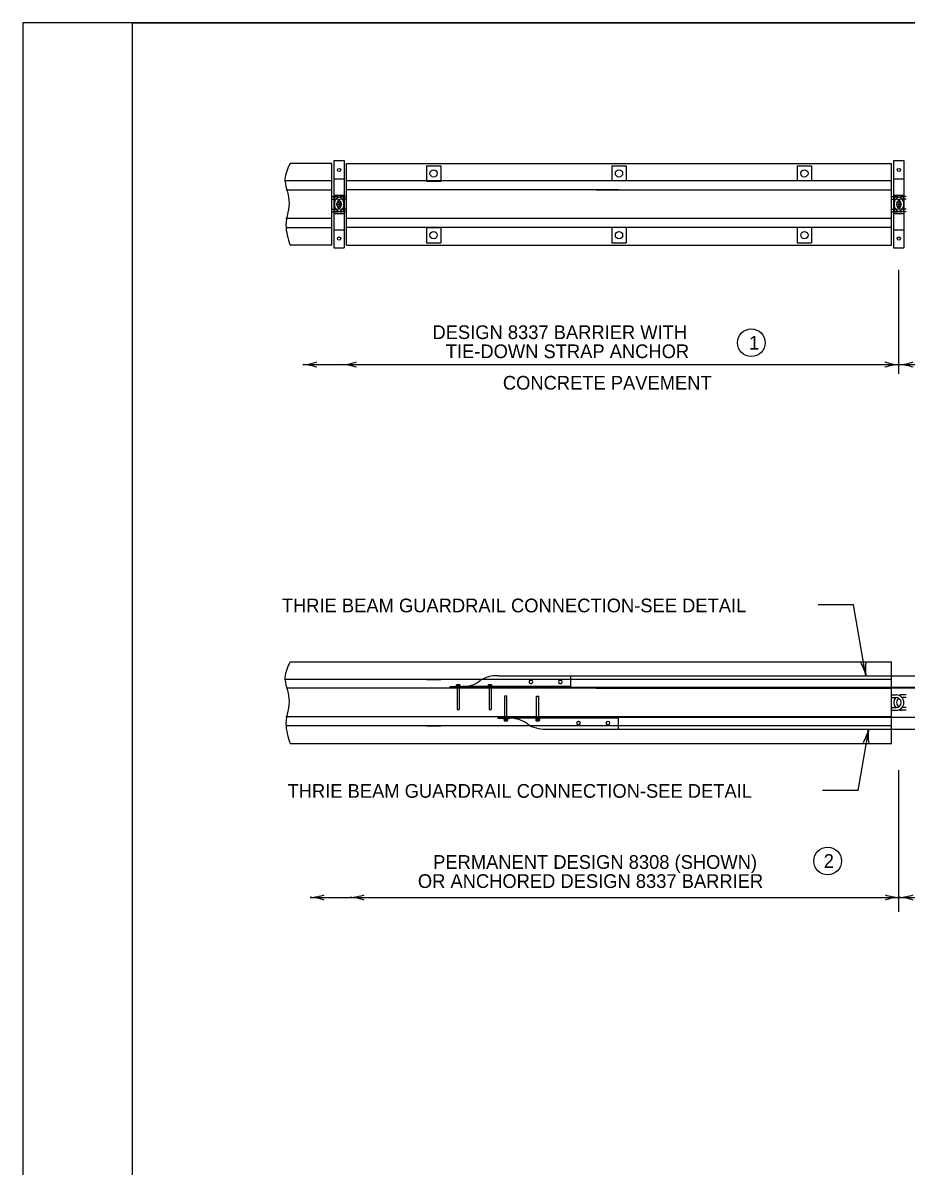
# Model space of a CAD drawing. Extents: x 99950 to 103353, y 99992 to 101050.
# Drawn here: x 101703 to 102106, y 100520 to 101042 of the extents above; entities that cross this region are included whole.
import ezdxf

# ---------------------------------------------------------------- set-up
doc = ezdxf.new("R2010")
doc.units = 0
for name, color, linetype in [('DETAIL', 7, 'Continuous'), ('DETAIL DIM', 7, 'Continuous'), ('DETAIL TXT', 7, 'Continuous'), ('PLOT AIDS', 7, 'Continuous'), ('SHT BRDR', 7, 'Continuous')]:
    doc.layers.add(name, color=color, linetype=linetype)

msp = doc.modelspace()

# ---------------------------------------------------------------- linework, layer by layer
at = {"layer": 'DETAIL'}
for p, q in [((101843.77, 100977.76), (101824.74, 100977.76)), ((101843.77, 100940.47), (101843.77, 100977.76)), ((101843.77, 100940.47), (101843.77, 100977.76)), ((101844.68, 100979), (101844.68, 100939.22)), ((101844.68, 100979), (101849.42, 100979)), ((101849.42, 100979), (101849.42, 100939.22)), ((101850.39, 100977.76), (102098.98, 100977.76)), ((101850.39, 100940.47), (101850.39, 100977.76)), ((101886.85, 100976.69), (101886.85, 100969.71)), ((101886.85, 100976.69), (101893.48, 100976.69)), ((101893.48, 100976.69), (101893.48, 100969.71)), ((101971.37, 100976.69), (101978, 100976.69)), ((101971.37, 100976.69), (101971.37, 100971.06)), ((101978, 100976.69), (101978, 100971.06)), ((102055.89, 100976.69), (102055.89, 100971.06)), ((102055.89, 100976.69), (102062.52, 100976.69)), ((102062.52, 100976.69), (102062.52, 100971.06)), ((102098.98, 100971.06), (102098.98, 100977.76)), ((102099.9, 100979), (102099.9, 100939.22)), ((102099.9, 100979), (102104.63, 100979)), ((102104.63, 100979), (102104.63, 100939.22)), ((101843.77, 100969.72), (101822.21, 100969.72)), ((101844.68, 100970.71), (101849.42, 100970.71)), ((101913.53, 100969.72), (101850.39, 100969.72)), ((101886.85, 100969.71), (101893.48, 100969.71)), ((102098.98, 100969.72), (101913.53, 100969.72)), ((101971.37, 100971.06), (101971.37, 100969.72)), ((101978, 100971.06), (101978, 100969.72)), ((102055.89, 100971.06), (102055.89, 100969.72)), ((102062.52, 100971.06), (102062.52, 100969.72)), ((102098.98, 100965.74), (102098.98, 100971.06)), ((102099.9, 100970.71), (102104.63, 100970.71)), ((101822.97, 100965.75), (101843.77, 100965.75)), ((101974.69, 100965.74), (101850.39, 100965.74)), ((101964.33, 100965.74), (102098.98, 100965.74)), ((102098.98, 100940.47), (102098.98, 100965.74)), ((101843.77, 100962.64), (101844.68, 100962.64)), ((101843.77, 100961.39), (101844.68, 100961.39)), ((101844.68, 100963.26), (101849.42, 100963.26)), ((101844.68, 100962.64), (101845.84, 100962.64)), ((101844.68, 100961.39), (101845.84, 100961.39)), ((101844.98, 100962.43), (101849.12, 100962.43)), ((101844.98, 100962.43), (101844.98, 100955.8)), ((101846.03, 100959.11), (101848.1, 100959.11)), ((101847.05, 100960.11), (101847.05, 100958.04)), ((101849.42, 100962.64), (101848.32, 100962.64)), ((101849.42, 100961.39), (101848.32, 100961.39)), ((101849.12, 100962.43), (101849.12, 100955.8)), ((101850.39, 100962.64), (101849.42, 100962.64)), ((101850.39, 100961.39), (101849.42, 100961.39)), ((102098.98, 100962.64), (102099.9, 100962.64)), ((102098.98, 100961.39), (102099.9, 100961.39)), ((102099.9, 100963.26), (102104.63, 100963.26)), ((102099.9, 100962.64), (102101.06, 100962.64)), ((102099.9, 100961.39), (102101.06, 100961.39)), ((102100.19, 100962.43), (102104.34, 100962.43)), ((102100.19, 100962.43), (102100.19, 100955.8)), ((102101.25, 100959.11), (102103.32, 100959.11)), ((102102.27, 100960.11), (102102.27, 100958.04)), ((102104.63, 100962.64), (102103.54, 100962.64)), ((102104.63, 100961.39), (102103.54, 100961.39)), ((102104.34, 100962.43), (102104.34, 100955.8)), ((102105.61, 100962.64), (102104.63, 100962.64)), ((102105.61, 100961.39), (102104.63, 100961.39)), ((101843.77, 100956.84), (101844.68, 100956.84)), ((101843.77, 100955.59), (101844.68, 100955.59)), ((101844.68, 100956.84), (101845.84, 100956.84)), ((101844.68, 100955.59), (101845.84, 100955.59)), ((101844.68, 100954.97), (101849.42, 100954.97)), ((101844.98, 100955.8), (101849.12, 100955.8)), ((101849.42, 100956.84), (101848.32, 100956.84)), ((101849.42, 100955.59), (101848.32, 100955.59)), ((101850.39, 100956.84), (101849.42, 100956.84)), ((101850.39, 100955.59), (101849.42, 100955.59)), ((102098.98, 100956.84), (102099.9, 100956.84)), ((102098.98, 100955.59), (102099.9, 100955.59)), ((102099.9, 100956.84), (102101.06, 100956.84)), ((102099.9, 100955.59), (102101.06, 100955.59)), ((102099.9, 100954.97), (102104.63, 100954.97)), ((102100.19, 100955.8), (102104.34, 100955.8)), ((102104.63, 100956.84), (102103.54, 100956.84)), ((102104.63, 100955.59), (102103.54, 100955.59)), ((102105.61, 100956.84), (102104.63, 100956.84)), ((102105.61, 100955.59), (102104.63, 100955.59)), ((101843.77, 100952.56), (101822.75, 100952.56)), ((101843.48, 100948.35), (101823.11, 100948.35)), ((102098.98, 100952.56), (101850.39, 100952.56)), ((102098.98, 100948.51), (101850.39, 100948.51)), ((101886.85, 100948.52), (101886.85, 100941.53)), ((101886.85, 100948.52), (101893.48, 100948.52)), ((101893.48, 100948.52), (101893.48, 100941.53)), ((101971.37, 100948.51), (101971.37, 100941.53)), ((101978, 100948.51), (101978, 100941.53)), ((102055.89, 100948.51), (102055.89, 100941.53)), ((102062.52, 100948.51), (102062.52, 100941.53)), ((101844.68, 100947.51), (101849.42, 100947.51)), ((102099.9, 100947.51), (102104.63, 100947.51)), ((101843.77, 100940.47), (101824.74, 100940.47)), ((101844.68, 100939.22), (101849.42, 100939.22)), ((101850.39, 100940.47), (102098.98, 100940.47)), ((101886.85, 100941.53), (101893.48, 100941.53)), ((101971.37, 100941.53), (101978, 100941.53)), ((102055.89, 100941.53), (102062.52, 100941.53)), ((102099.9, 100939.22), (102104.63, 100939.22)), ((101824.74, 100750.47), (102098.98, 100750.47)), ((102098.98, 100744.04), (102098.98, 100750.47)), ((101913.53, 100742.43), (101822.21, 100742.43)), ((101886.85, 100742.42), (101893.48, 100742.42)), ((101900.6, 100739.37), (101900.6, 100739.86)), ((101900.84, 100739.97), (101901.96, 100739.97)), ((101901.01, 100739.37), (101901.01, 100739.86)), ((101901.8, 100739.37), (101901.8, 100739.86)), ((101902.21, 100739.37), (101902.21, 100739.86)), ((102098.98, 100742.43), (101913.53, 100742.43)), ((101915.12, 100739.39), (101915.12, 100739.88)), ((101915.36, 100739.99), (101916.48, 100739.99)), ((101915.54, 100739.39), (101915.54, 100739.88)), ((101916.32, 100739.39), (101916.32, 100739.88)), ((101916.73, 100739.39), (101916.73, 100739.88)), ((101919.5, 100744.04), (101952.67, 100744.04)), ((101934.37, 100742), (101934.72, 100742)), ((101934.37, 100740.57), (101934.72, 100740.57)), ((101939.05, 100744.04), (102229, 100744.04)), ((101947.77, 100742), (101948.11, 100742)), ((101947.77, 100740.57), (101948.11, 100740.57)), ((101952.67, 100738.73), (101952.67, 100744.04)), ((102098.98, 100738.73), (102098.98, 100744.04)), ((101974.69, 100738.46), (101822.97, 100738.46)), ((101897.78, 100739.12), (101903.22, 100739.12)), ((101897.78, 100738.73), (101897.78, 100739.12)), ((102250.71, 100738.73), (101897.78, 100738.73)), ((102251.31, 100738.46), (101898.38, 100738.46)), ((101900.56, 100739.37), (101902.24, 100739.37)), ((101900.56, 100739.18), (101900.56, 100739.37)), ((101900.56, 100739.18), (101902.24, 100739.18)), ((101900.91, 100739.37), (101900.91, 100728.65)), ((101901.89, 100739.37), (101901.89, 100728.65)), ((101902.24, 100739.18), (101902.24, 100739.37)), ((101952.67, 100739.12), (101903.22, 100739.12)), ((101915.09, 100739.39), (101916.77, 100739.39)), ((101915.09, 100739.2), (101915.09, 100739.39)), ((101915.09, 100739.2), (101916.77, 100739.2)), ((101915.44, 100739.39), (101915.44, 100728.67)), ((101916.42, 100739.39), (101916.42, 100728.67)), ((101916.77, 100739.2), (101916.77, 100739.39)), ((101922.6, 100724.12), (101922.6, 100734.84)), ((101922.6, 100734.84), (101923.58, 100734.84)), ((101923.58, 100724.12), (101923.58, 100734.84)), ((101937.12, 100724.1), (101937.12, 100734.82)), ((101937.12, 100734.82), (101938.1, 100734.82)), ((101938.1, 100724.1), (101938.1, 100734.82)), ((101964.33, 100738.46), (102098.98, 100738.46)), ((102098.98, 100725.08), (102098.98, 100738.73)), ((102098.98, 100735.35), (102101.05, 100735.35)), ((102105.61, 100735.35), (102103.54, 100735.35)), ((102098.98, 100734.1), (102101.05, 100734.1)), ((102098.98, 100729.55), (102101.05, 100729.55)), ((102105.61, 100734.1), (102103.74, 100734.1)), ((102105.61, 100729.55), (102103.74, 100729.55)), ((102098.98, 100725.27), (101822.75, 100725.27)), ((101900.91, 100728.65), (101901.89, 100728.65)), ((101915.44, 100728.67), (101916.42, 100728.67)), ((101919.47, 100725.08), (101919.47, 100724.69)), ((102272.39, 100725.08), (101919.47, 100725.08)), ((101919.47, 100724.69), (101924.91, 100724.69)), ((101922.25, 100724.32), (101923.93, 100724.32)), ((101922.25, 100724.32), (101922.25, 100724.12)), ((101922.25, 100724.12), (101923.93, 100724.12)), ((101922.28, 100724.12), (101922.28, 100723.64)), ((101922.7, 100724.12), (101922.7, 100723.64)), ((101923.48, 100724.12), (101923.48, 100723.64)), ((101923.89, 100724.12), (101923.89, 100723.64)), ((101923.93, 100724.32), (101923.93, 100724.12)), ((101974.35, 100724.69), (101924.91, 100724.69)), ((101936.77, 100724.3), (101938.45, 100724.3)), ((101936.77, 100724.3), (101936.77, 100724.1)), ((101936.77, 100724.1), (101938.45, 100724.1)), ((101936.81, 100724.1), (101936.81, 100723.62)), ((101937.22, 100724.1), (101937.22, 100723.62)), ((101938, 100724.1), (101938, 100723.62)), ((101938.42, 100724.1), (101938.42, 100723.62)), ((101938.45, 100724.3), (101938.45, 100724.1)), ((101974.35, 100725.08), (101974.35, 100719.76)), ((102098.98, 100728.3), (102101.05, 100728.3)), ((102098.98, 100719.76), (102098.98, 100725.08)), ((102105.61, 100728.3), (102103.54, 100728.3)), ((101934.38, 100721.22), (101823.08, 100721.22)), ((101886.85, 100721.23), (101893.48, 100721.23)), ((101922.52, 100723.52), (101923.64, 100723.52)), ((102098.98, 100721.22), (101934.38, 100721.22)), ((101937.04, 100723.5), (101938.17, 100723.5)), ((101941.18, 100719.76), (101974.35, 100719.76)), ((101956.06, 100723.24), (101956.4, 100723.24)), ((101956.06, 100721.81), (101956.4, 100721.81)), ((101960.73, 100719.76), (102250.68, 100719.76)), ((101969.45, 100723.24), (101969.79, 100723.24)), ((101969.45, 100721.81), (101969.79, 100721.81)), ((102098.98, 100713.18), (102098.98, 100719.76)), ((101824.74, 100713.18), (102098.98, 100713.18))]:
    msp.add_line(p, q, dxfattribs=at)
for centre, radius in [((101847.08, 100974.75), 0.725), ((101890.17, 100973.2), 1.66), ((101974.69, 100973.2), 1.66), ((102059.21, 100973.2), 1.66), ((102102.3, 100974.75), 0.725), ((101847.07, 100959.07), 1.04), ((102102.29, 100959.07), 1.04), ((101847.08, 100943.46), 0.725), ((101890.17, 100945.03), 1.66), ((101974.69, 100945.03), 1.66), ((102059.21, 100945.03), 1.66), ((102102.3, 100943.46), 0.725)]:
    msp.add_circle(centre, radius, dxfattribs=at)
for centre, radius, start, end in [((101848.32, 100959.11), 3.52, 90, 270), ((101845.84, 100959.12), 3.52, 270, 90), ((101845.84, 100959.12), 2.28, 270, 90), ((101848.32, 100959.11), 2.28, 90, 270), ((102103.54, 100959.11), 3.52, 90, 270), ((102101.06, 100959.11), 3.52, 270, 90), ((102101.06, 100959.11), 2.28, 270, 90), ((102103.54, 100959.11), 2.28, 90, 270), ((101900.81, 100739.73), 0.243, 31.7109, 148.2891), ((101901.4, 100739.24), 0.735, 57.7463, 122.2537), ((101902, 100739.73), 0.24, 30.692, 149.308), ((101903.44, 100752.1), 12.98, 269.0452, 307.0409), ((101918.84, 100730.54), 13.52, 87.2029, 124.0848), ((101915.33, 100739.75), 0.243, 31.7109, 148.2891), ((101915.93, 100739.25), 0.735, 57.7463, 122.2537), ((101916.53, 100739.75), 0.24, 30.692, 149.308), ((101934.37, 100741.29), 0.715, 90, 270), ((101934.72, 100741.29), 0.715, 270, 90), ((101947.77, 100741.29), 0.715, 90, 270), ((101948.11, 100741.29), 0.715, 270, 90), ((102101.05, 100731.83), 3.52, 270, 90), ((102103.54, 100731.83), 3.52, 90, 110.6453), ((102103.54, 100731.83), 3.52, 139.8862, 220.1138), ((102101.05, 100731.83), 2.28, 270, 90), ((102103.54, 100731.83), 2.28, 122.7823, 236.3269), ((101925.12, 100711.71), 12.98, 52.9591, 90.9548), ((102103.54, 100731.83), 3.52, 249.3547, 270), ((101922.49, 100723.76), 0.243, 211.7109, 328.2891), ((101923.09, 100724.26), 0.735, 237.7463, 302.2537), ((101923.69, 100723.76), 0.24, 210.692, 329.308), ((101940.52, 100733.27), 13.52, 235.9152, 272.7971), ((101937.01, 100723.74), 0.243, 211.7109, 328.2891), ((101937.61, 100724.24), 0.735, 237.7463, 302.2537), ((101938.21, 100723.74), 0.24, 210.692, 329.308), ((101956.06, 100722.52), 0.715, 90, 270), ((101956.4, 100722.52), 0.715, 270, 90), ((101969.45, 100722.52), 0.715, 90, 270), ((101969.79, 100722.52), 0.715, 270, 90)]:
    msp.add_arc(centre, radius, start, end, dxfattribs=at)
for points in [[(101824.74, 100977.76), (101822.4, 100970.59), (101824.22, 100961), (101822.85, 100949.59), (101824.74, 100940.47)], [(101824.74, 100750.47), (101822.4, 100743.3), (101824.22, 100733.71), (101822.85, 100722.3), (101824.74, 100713.18)]]:
    msp.add_spline(points, degree=3, dxfattribs=at)
at = {"layer": 'DETAIL DIM'}
for p, q in [((102102.27, 100881.73), (102102.27, 100929.21)), ((101830.53, 100885.98), (102102.41, 100885.98)), ((102102.41, 100885.98), (103116.51, 100885.98)), ((102081.55, 100776.42), (102065.54, 100776.42)), ((102087.28, 100744.04), (102081.55, 100776.42)), ((102088.48, 100719.76), (102083.52, 100691.67)), ((102102.3, 100636.45), (102102.3, 100701.08)), ((102083.52, 100691.67), (102067.51, 100691.67)), ((101833.87, 100642.95), (102102.3, 100642.95)), ((102102.3, 100642.95), (103123.17, 100642.95))]:
    msp.add_line(p, q, dxfattribs=at)
for centre, radius, start, end in [((101829.95, 100906.49), 20.51, 271.6252, 290.0088), ((101830.53, 100885.97), 0.0136, 69.9912, 88.3748), ((101830.53, 100885.99), 0.0136, 271.6252, 290.0088), ((101829.95, 100865.48), 20.51, 69.9912, 88.3748), ((101845.38, 100885.97), 0.0136, 69.9912, 88.3748), ((101845.38, 100885.99), 0.0136, 271.6252, 290.0088), ((101847.95, 100906.49), 20.51, 271.6252, 290.0088), ((101847.95, 100865.48), 20.51, 69.9912, 88.3748), ((102102.99, 100906.49), 20.51, 249.9912, 268.3748), ((102102.99, 100865.47), 20.51, 91.6252, 110.0088), ((102102.41, 100885.99), 0.0136, 249.9912, 268.3748), ((102102.41, 100885.97), 0.0136, 91.6252, 110.0088), ((102101.82, 100906.49), 20.51, 271.6252, 290.0088), ((102102.4, 100885.97), 0.0136, 69.9912, 88.3748), ((102102.4, 100885.99), 0.0136, 271.6252, 290.0088), ((102101.82, 100865.48), 20.51, 69.9912, 88.3748), ((102067.18, 100739.9), 20.51, 11.6541, 30.0377), ((102107.57, 100747.04), 20.51, 170.02, 188.4036), ((102068.39, 100723.91), 20.51, 329.9623, 348.3459), ((102108.78, 100716.77), 20.51, 171.5964, 189.98), ((101833.29, 100663.46), 20.51, 271.6252, 290.0088), ((101833.29, 100622.45), 20.51, 69.9912, 88.3748), ((101851.47, 100663.46), 20.51, 271.6252, 290.0088), ((101851.47, 100622.45), 20.51, 69.9912, 88.3748), ((102103.02, 100663.46), 20.51, 249.9912, 268.3748), ((102103.02, 100622.45), 20.51, 91.6252, 110.0088), ((102101.85, 100663.46), 20.51, 271.6252, 290.0088), ((102101.85, 100622.45), 20.51, 69.9912, 88.3748)]:
    msp.add_arc(centre, radius, start, end, dxfattribs=at)
at = {"layer": 'DETAIL TXT'}
for centre in [(102035.04, 100895.94), (102069.8, 100659.57)]:
    msp.add_circle(centre, 6.31, dxfattribs=at)
at = {"layer": 'PLOT AIDS'}
msp.add_lwpolyline([(101702.89, 99991.84), (103352.89, 99991.84), (103352.89, 101041.84), (101702.89, 101041.84)], close=True, dxfattribs=at)
at = {"layer": 'SHT BRDR'}
for p, q in [((101752.89, 99991.84), (101752.89, 101041.84)), ((101752.89, 101041.84), (103352.89, 101041.84))]:
    msp.add_line(p, q, dxfattribs=at)

# ---------------------------------------------------------------- texts
at = {"layer": 'DETAIL TXT'}
for s, p in [('DESIGN 8337 BARRIER WITH', (101889.65, 100897.63)), ('1', (102033.98, 100892.82)), ('TIE-DOWN STRAP ANCHOR', (101895.7, 100888.92)), ('CONCRETE PAVEMENT', (101921.74, 100874.56)), ('THRIE BEAM GUARDRAIL CONNECTION-SEE DETAIL', (101820.96, 100773)), ('THRIE BEAM GUARDRAIL CONNECTION-SEE DETAIL', (101823.57, 100688.42)), ('PERMANENT DESIGN 8308 (SHOWN)', (101889.95, 100656)), ('2', (102068.03, 100656.45)), ('OR ANCHORED DESIGN 8337 BARRIER', (101882.99, 100647.29))]:
    msp.add_text(s, height=6.25, dxfattribs=at).set_placement(p)

doc.saveas('drawing.dxf')
